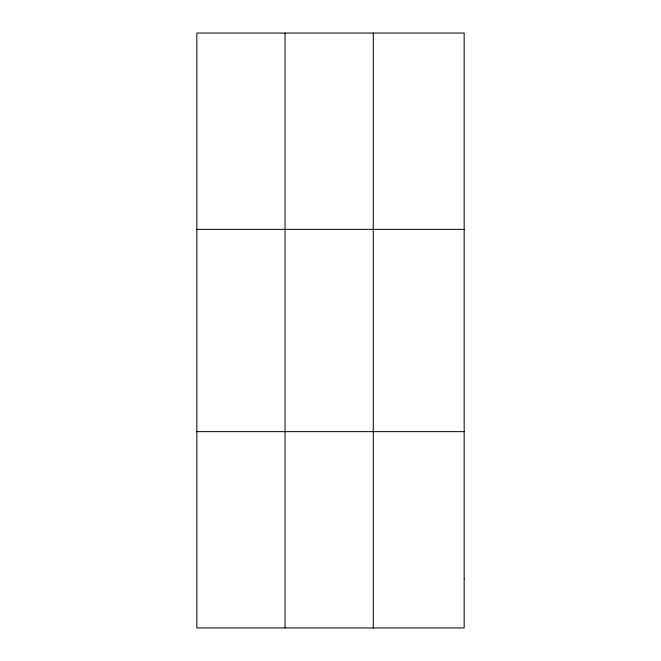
<?xml version="1.0" encoding="UTF-8"?>
<svg xmlns="http://www.w3.org/2000/svg" width="661" height="661" viewBox="0 0 661 661"><rect width="100%" height="100%" fill="white"/><g stroke="black" fill="none" stroke-linecap="round" stroke-linejoin="round"><path stroke-width="0.99" d="M285.056 627.95L285.056 33.05M373.275 627.95L373.275 33.05M196.838 229.367L464.162 229.367M196.838 431.633L464.162 431.633M464.162 578.871L464.162 627.95L196.838 627.95L196.838 33.05L464.162 33.05L464.162 578.871"/></g></svg>
